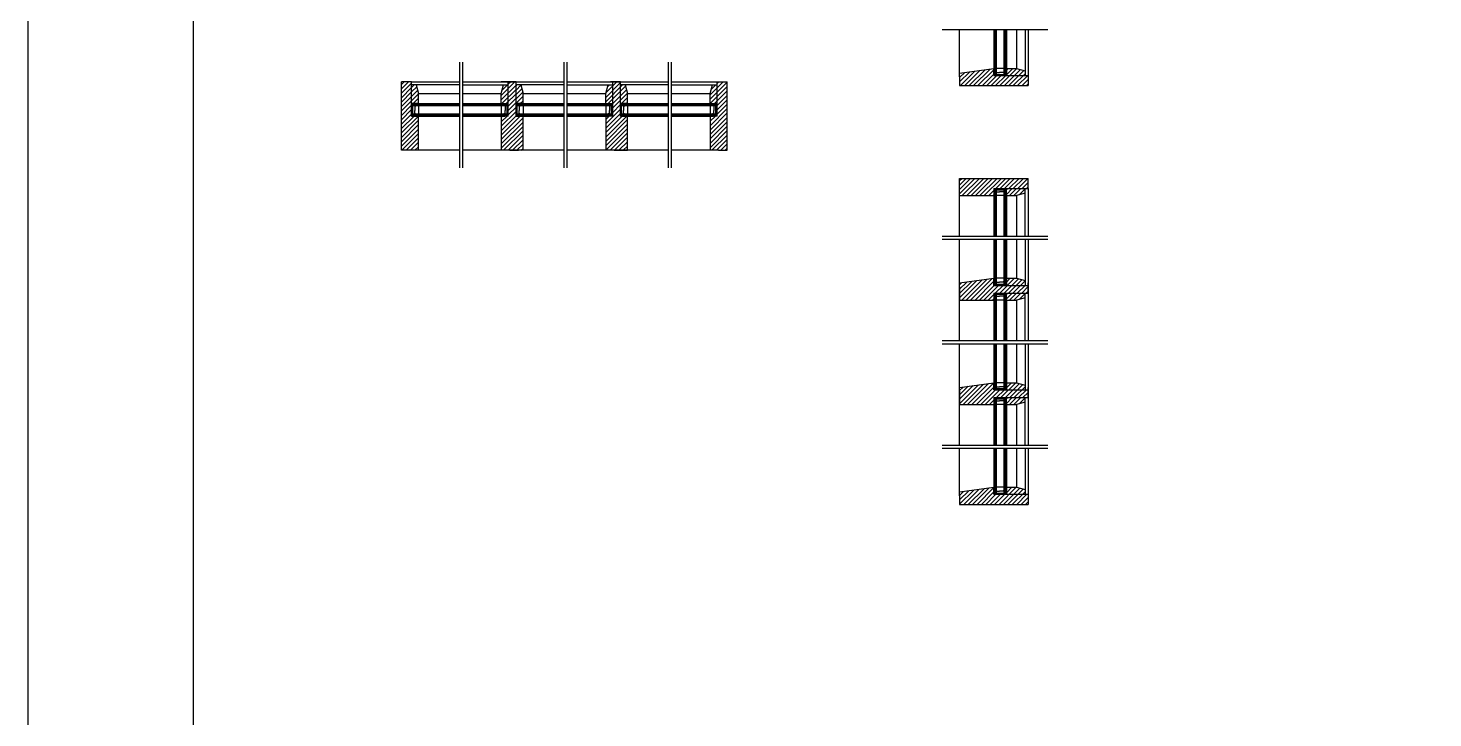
# Model space of a CAD drawing. Header units: inches. Extents: x 1985 to 11287, y 379 to 3234.
# Drawn here: x 8345 to 8457.7, y 948.5 to 1003.9 of the extents above; entities that cross this region are included whole.
import ezdxf

# ---------------------------------------------------------------- set-up
doc = ezdxf.new("R2010")
doc.units = ezdxf.units.IN
doc.header["$MEASUREMENT"] = 0
for name, color, linetype in [('glass 99', 6, 'CONTINUOUS'), ('glazing tape 99', 7, 'CONTINUOUS'), ('hatch 99', 1, 'CONTINUOUS'), ('separation 99', 3, 'CONTINUOUS'), ('wood detail 99', 7, 'CONTINUOUS')]:
    doc.layers.add(name, color=color, linetype=linetype)
pattern_1 = [(45, (8074.6241, 887.4128), (-0.1767767, 0.1767767), [])]
pattern_2 = [(45, (8074.6241, 871.44887), (-0.1767767, 0.1767767), [])]
pattern_3 = [(45, (8066.24304, 856.44748), (-0.1767767, 0.1767767), [])]

msp = doc.modelspace()

# ---------------------------------------------------------------- hatches: boundary and pattern name
at = {"layer": 'glazing tape 99'}
h = msp.add_hatch(color=7, dxfattribs=at)
h.paths.add_polyline_path([(8423.488349, 1000.575744), (8423.488349, 1000.612636), (8423.425849, 1000.612636), (8423.425849, 1000.112636), (8423.488349, 1000.112636)])
h.paths.add_polyline_path([(8422.550849, 1000.612636), (8422.488349, 1000.612636), (8422.488349, 1000.331326), (8422.488349, 1000.112636), (8422.550849, 1000.112636)])
h = msp.add_hatch(color=7, dxfattribs=at)
h.paths.add_polyline_path([(8375.817074, 997.798864), (8375.817074, 997.736364), (8376.317074, 997.736364), (8376.317074, 997.798864), (8376.280182, 997.798864)])
h.paths.add_polyline_path([(8375.817074, 996.861364), (8375.817074, 996.798864), (8376.317074, 996.798864), (8376.317074, 996.861364)])
h = msp.add_hatch(color=7, dxfattribs=at)
h.paths.add_polyline_path([(8382.985013, 997.798864), (8382.948121, 997.798864), (8382.948121, 997.736364), (8383.448121, 997.736364), (8383.448121, 997.798864)])
h.paths.add_polyline_path([(8382.948121, 996.861364), (8382.948121, 996.798864), (8383.22943, 996.798864), (8383.448121, 996.798864), (8383.448121, 996.861364)])
h = msp.add_hatch(color=7, dxfattribs=at)
h.paths.add_polyline_path([(8384.198121, 997.798864), (8384.198121, 997.736364), (8384.698121, 997.736364), (8384.698121, 997.798864), (8384.661229, 997.798864)])
h.paths.add_polyline_path([(8384.198121, 996.861364), (8384.198121, 996.798864), (8384.698121, 996.798864), (8384.698121, 996.861364)])
h = msp.add_hatch(color=7, dxfattribs=at)
h.paths.add_polyline_path([(8391.36606, 997.798864), (8391.329167, 997.798864), (8391.329167, 997.736364), (8391.829167, 997.736364), (8391.829167, 997.798864)])
h.paths.add_polyline_path([(8391.329167, 996.861364), (8391.329167, 996.798864), (8391.610477, 996.798864), (8391.829167, 996.798864), (8391.829167, 996.861364)])
h = msp.add_hatch(color=7, dxfattribs=at)
h.paths.add_polyline_path([(8392.579194, 997.798864), (8392.579194, 997.736364), (8393.079194, 997.736364), (8393.079194, 997.798864), (8393.042302, 997.798864)])
h.paths.add_polyline_path([(8392.579194, 996.861364), (8392.579194, 996.798864), (8393.079194, 996.798864), (8393.079194, 996.861364)])
h = msp.add_hatch(color=7, dxfattribs=at)
h.paths.add_polyline_path([(8399.747133, 997.798864), (8399.710241, 997.798864), (8399.710241, 997.736364), (8400.210241, 997.736364), (8400.210241, 997.798864)])
h.paths.add_polyline_path([(8399.710241, 996.861364), (8399.710241, 996.798864), (8399.99155, 996.798864), (8400.210241, 996.798864), (8400.210241, 996.861364)])
h = msp.add_hatch(color=7, dxfattribs=at)
h.paths.add_polyline_path([(8423.488349, 990.914423), (8423.425849, 990.914423), (8423.425849, 990.414423), (8423.488349, 990.414423), (8423.488349, 990.451315)])
h.paths.add_polyline_path([(8422.550849, 990.914423), (8422.488349, 990.914423), (8422.488349, 990.414423), (8422.550849, 990.414423)])
h = msp.add_hatch(color=7, dxfattribs=at)
h.paths.add_polyline_path([(8423.488349, 983.746484), (8423.488349, 983.783376), (8423.425849, 983.783376), (8423.425849, 983.283376), (8423.488349, 983.283376)])
h.paths.add_polyline_path([(8422.550849, 983.783376), (8422.488349, 983.783376), (8422.488349, 983.502067), (8422.488349, 983.283376), (8422.550849, 983.283376)])
h = msp.add_hatch(color=7, dxfattribs=at)
h.paths.add_polyline_path([(8423.488349, 982.533349), (8423.425849, 982.533349), (8423.425849, 982.033349), (8423.488349, 982.033349), (8423.488349, 982.070242)])
h.paths.add_polyline_path([(8422.550849, 982.533349), (8422.488349, 982.533349), (8422.488349, 982.033349), (8422.550849, 982.033349)])
h = msp.add_hatch(color=7, dxfattribs=at)
h.paths.add_polyline_path([(8423.488349, 975.365411), (8423.488349, 975.402303), (8423.425849, 975.402303), (8423.425849, 974.902303), (8423.488349, 974.902303)])
h.paths.add_polyline_path([(8422.550849, 975.402303), (8422.488349, 975.402303), (8422.488349, 975.120994), (8422.488349, 974.902303), (8422.550849, 974.902303)])
h = msp.add_hatch(color=7, dxfattribs=at)
h.paths.add_polyline_path([(8423.488349, 974.152276), (8423.425849, 974.152276), (8423.425849, 973.652276), (8423.488349, 973.652276), (8423.488349, 973.689168)])
h.paths.add_polyline_path([(8422.550849, 974.152276), (8422.488349, 974.152276), (8422.488349, 973.652276), (8422.550849, 973.652276)])
h = msp.add_hatch(color=7, dxfattribs=at)
h.paths.add_polyline_path([(8423.488349, 966.984337), (8423.488349, 967.02123), (8423.425849, 967.02123), (8423.425849, 966.52123), (8423.488349, 966.52123)])
h.paths.add_polyline_path([(8422.550849, 967.02123), (8422.488349, 967.02123), (8422.488349, 966.73992), (8422.488349, 966.52123), (8422.550849, 966.52123)])
at = {"layer": 'hatch 99'}
h = msp.add_hatch(dxfattribs=at)
h.set_pattern_fill('ANSI31', color=256, scale=2, style=0)
h.set_pattern_definition(pattern_1)
h.paths.add_polyline_path([(8422.488349, 1000.050144), (8422.488349, 1000.612636), (8419.738361, 1000.237609), (8419.738361, 999.934251), (8419.738361, 999.237609), (8425.238361, 999.237609), (8425.238361, 1000.050144), (8424.090161, 1000.050144)])
h.paths.add_polyline_path([(8424.988349, 1000.050144), (8424.988349, 1000.425144), (8424.30017, 1000.612636), (8423.488349, 1000.612636), (8423.488349, 1000.407854), (8423.488349, 1000.050144)], flags=16)
h = msp.add_hatch(dxfattribs=at)
h.set_pattern_fill('ANSI31', color=256, scale=2, style=0)
h.set_pattern_definition(pattern_3)
h.paths.add_polyline_path([(8376.317074, 996.798864), (8375.754582, 996.798864), (8375.754582, 999.548876), (8374.942074, 999.548876), (8374.942074, 994.048876), (8376.317074, 994.048876)])
h = msp.add_hatch(dxfattribs=at)
h.set_pattern_fill('ANSI31', color=256, scale=2, style=0)
h.set_pattern_definition(pattern_3)
h.paths.add_polyline_path([(8375.754582, 999.298864), (8375.754582, 997.798864), (8376.280182, 997.798864), (8376.317074, 997.798864), (8376.317074, 998.610685), (8376.129582, 999.298864)])
h = msp.add_hatch(dxfattribs=at)
h.set_pattern_fill('ANSI31', color=256, scale=2, style=0)
h.set_pattern_definition(pattern_1)
h.paths.add_polyline_path([(8382.948121, 997.798864), (8383.152902, 997.798864), (8383.510613, 997.798864), (8383.510613, 999.298864), (8383.135613, 999.298864), (8382.948121, 998.610685)], flags=17)
h.paths.add_polyline_path([(8384.135629, 999.548876), (8383.510613, 999.548876), (8383.510613, 998.400676), (8383.510613, 996.798864), (8382.948121, 996.798864), (8382.948121, 994.048876), (8383.626506, 994.048876), (8384.323147, 994.048876), (8384.698121, 994.048876), (8384.698121, 996.798864), (8384.135629, 996.798864)])
h = msp.add_hatch(dxfattribs=at)
h.set_pattern_fill('ANSI31', color=256, scale=2, style=0)
h.set_pattern_definition(pattern_2)
h.paths.add_polyline_path([(8384.135629, 999.298864), (8384.135629, 997.798864), (8384.661229, 997.798864), (8384.698121, 997.798864), (8384.698121, 998.610685), (8384.510629, 999.298864)])
h = msp.add_hatch(dxfattribs=at)
h.set_pattern_fill('ANSI31', color=256, scale=2, style=0)
h.set_pattern_definition(pattern_2)
h.paths.add_polyline_path([(8391.89166, 999.298864), (8391.51666, 999.298864), (8391.329167, 998.610685), (8391.329167, 997.798864), (8391.533949, 997.798864), (8391.89166, 997.798864)])
h.paths.add_polyline_path([(8392.516702, 999.548876), (8391.89166, 999.548876), (8391.89166, 998.400676), (8391.89166, 996.798864), (8391.329167, 996.798864), (8391.329167, 994.048876), (8392.007553, 994.048876), (8393.079194, 994.048876), (8393.079194, 996.798864), (8392.516702, 996.798864)])
h.paths.add_polyline_path([(8393.079194, 998.610685), (8392.891702, 999.298864), (8392.516702, 999.298864), (8392.516702, 997.798864), (8393.042302, 997.798864), (8393.079194, 997.798864)], flags=17)
h = msp.add_hatch(dxfattribs=at)
h.set_pattern_fill('ANSI31', color=256, scale=2, style=0)
h.set_pattern_definition([(45, (8083.00516, 856.44748), (-0.1767767, 0.1767767), [])])
h.paths.add_polyline_path([(8399.710241, 998.610685), (8399.710241, 997.798864), (8399.915022, 997.798864), (8400.272733, 997.798864), (8400.272733, 999.298864), (8399.897733, 999.298864)], flags=17)
h.paths.add_polyline_path([(8401.085267, 999.548876), (8400.272733, 999.548876), (8400.272733, 998.400676), (8400.272733, 996.798864), (8399.710241, 996.798864), (8399.710241, 994.048876), (8400.388626, 994.048876), (8401.085267, 994.048876)])
h = msp.add_hatch(dxfattribs=at)
h.set_pattern_fill('ANSI31', color=256, scale=2, style=0)
h.set_pattern_definition([(45, (8056.90585, 844.80695), (-0.1767767, 0.1767767), [])])
h.paths.add_polyline_path([(8422.488349, 990.414423), (8422.488349, 990.976915), (8425.238361, 990.976915), (8425.238361, 991.789423), (8419.738361, 991.789423), (8419.738361, 990.414423)])
h = msp.add_hatch(dxfattribs=at)
h.set_pattern_fill('ANSI31', color=256, scale=2, style=0)
h.set_pattern_definition([(45, (8755.11508, 1518.01124), (-0.1767767, 0.1767767), [])])
h.paths.add_polyline_path([(8424.988349, 990.976915), (8423.488349, 990.976915), (8423.488349, 990.451315), (8423.488349, 990.414423), (8424.30017, 990.414423), (8424.988349, 990.601915)])
h = msp.add_hatch(dxfattribs=at)
h.set_pattern_fill('ANSI31', color=256, scale=2, style=0)
h.set_pattern_definition(pattern_1)
h.paths.add_polyline_path([(8422.488349, 983.220884), (8422.488349, 983.783376), (8419.738361, 983.408349), (8419.738361, 982.033349), (8422.488349, 982.033349), (8422.488349, 982.595842), (8425.238361, 982.595842), (8425.238361, 983.220884), (8424.090161, 983.220884)])
h.paths.add_polyline_path([(8424.988349, 983.220884), (8424.988349, 983.595884), (8424.30017, 983.783376), (8423.488349, 983.783376), (8423.488349, 983.578594), (8423.488349, 983.220884)], flags=16)
h = msp.add_hatch(dxfattribs=at)
h.set_pattern_fill('ANSI31', color=256, scale=2, style=0)
h.set_pattern_definition([(45, (8755.11508, 1509.63016), (-0.1767767, 0.1767767), [])])
h.paths.add_polyline_path([(8424.988349, 982.595842), (8423.488349, 982.595842), (8423.488349, 982.070242), (8423.488349, 982.033349), (8424.30017, 982.033349), (8424.988349, 982.220842)])
h = msp.add_hatch(dxfattribs=at)
h.set_pattern_fill('ANSI31', color=256, scale=2, style=0)
h.set_pattern_definition(pattern_1)
h.paths.add_polyline_path([(8422.488349, 974.839811), (8422.488349, 975.402303), (8419.738361, 975.027276), (8419.738361, 973.652276), (8422.488349, 973.652276), (8422.488349, 974.214768), (8425.238361, 974.214768), (8425.238361, 974.839811), (8424.090161, 974.839811)])
h.paths.add_polyline_path([(8424.988349, 974.839811), (8424.988349, 975.214811), (8424.30017, 975.402303), (8423.488349, 975.402303), (8423.488349, 975.197521), (8423.488349, 974.839811)], flags=16)
h = msp.add_hatch(dxfattribs=at)
h.set_pattern_fill('ANSI31', color=256, scale=2, style=0)
h.set_pattern_definition([(45, (8755.11508, 1501.2491), (-0.1767767, 0.1767767), [])])
h.paths.add_polyline_path([(8424.988349, 974.214768), (8423.488349, 974.214768), (8423.488349, 973.689168), (8423.488349, 973.652276), (8424.30017, 973.652276), (8424.988349, 973.839768)])
h = msp.add_hatch(dxfattribs=at)
h.set_pattern_fill('ANSI31', color=256, scale=2, style=0)
h.set_pattern_definition([(45, (8056.90585, 828.0448), (-0.1767767, 0.1767767), [])])
h.paths.add_polyline_path([(8425.238361, 966.458737), (8424.090161, 966.458737), (8422.488349, 966.458737), (8422.488349, 967.02123), (8419.738361, 966.646203), (8419.738361, 966.342844), (8419.738361, 965.646203), (8425.238361, 965.646203)])
h.paths.add_polyline_path([(8424.988349, 966.833737), (8424.30017, 967.02123), (8423.488349, 967.02123), (8423.488349, 966.816448), (8423.488349, 966.458737), (8424.988349, 966.458737)], flags=17)

# ---------------------------------------------------------------- linework, layer by layer
at = {"layer": 'glass 99', "color": 6}
for p, q in [((8422.550849, 1003.726069), (8422.550849, 1000.336109)), ((8422.675849, 1003.726069), (8422.675849, 1000.143844)), ((8423.300849, 1000.143844), (8423.300849, 1003.726069)), ((8423.425849, 1000.112636), (8423.425849, 1003.726069)), ((8422.550849, 1000.143844), (8423.425849, 1000.143844)), ((8423.300849, 1000.612636), (8422.675849, 1000.612636)), ((8422.705841, 1000.300163), (8422.675849, 1000.393546)), ((8422.705841, 1000.300163), (8422.925849, 1000.300163)), ((8423.270858, 1000.300163), (8422.925849, 1000.300163)), ((8423.270858, 1000.300163), (8423.300849, 1000.393546)), ((8379.584687, 997.736364), (8375.817074, 997.736364)), ((8375.817074, 996.861364), (8379.584687, 996.861364)), ((8375.848282, 996.861364), (8375.848282, 997.736364)), ((8379.584687, 997.611364), (8375.848282, 997.611364)), ((8375.848282, 996.986364), (8379.584687, 996.986364)), ((8376.004602, 997.581373), (8376.097984, 997.611364)), ((8376.004602, 997.581373), (8376.004602, 997.236364)), ((8376.004602, 997.016355), (8376.004602, 997.236364)), ((8376.004602, 997.016355), (8376.097984, 996.986364)), ((8376.317074, 997.611364), (8376.317074, 996.986364)), ((8383.448121, 997.736364), (8379.834687, 997.736364)), ((8383.416913, 997.611364), (8379.834687, 997.611364)), ((8379.834687, 996.986364), (8383.416913, 996.986364)), ((8379.834687, 996.861364), (8383.224647, 996.861364)), ((8382.948121, 997.611364), (8382.948121, 996.986364)), ((8383.260593, 997.581373), (8383.16721, 997.611364)), ((8383.260593, 997.016355), (8383.16721, 996.986364)), ((8383.260593, 997.581373), (8383.260593, 997.236364)), ((8383.260593, 997.016355), (8383.260593, 997.236364)), ((8383.416913, 996.861364), (8383.416913, 997.736364)), ((8387.965734, 997.736364), (8384.198121, 997.736364)), ((8384.198121, 996.861364), (8387.965734, 996.861364)), ((8384.229329, 996.861364), (8384.229329, 997.736364)), ((8387.965734, 997.611364), (8384.229329, 997.611364)), ((8384.229329, 996.986364), (8387.965734, 996.986364)), ((8384.385648, 997.581373), (8384.479031, 997.611364)), ((8384.385648, 997.581373), (8384.385648, 997.236364)), ((8384.385648, 997.016355), (8384.385648, 997.236364)), ((8384.385648, 997.016355), (8384.479031, 996.986364)), ((8384.698121, 997.611364), (8384.698121, 996.986364)), ((8391.829167, 997.736364), (8388.215734, 997.736364)), ((8391.79796, 997.611364), (8388.215734, 997.611364)), ((8388.215734, 996.986364), (8391.79796, 996.986364)), ((8388.215734, 996.861364), (8391.605694, 996.861364)), ((8391.329167, 997.611364), (8391.329167, 996.986364)), ((8391.64164, 997.581373), (8391.548257, 997.611364)), ((8391.64164, 997.016355), (8391.548257, 996.986364)), ((8391.64164, 997.581373), (8391.64164, 997.236364)), ((8391.64164, 997.016355), (8391.64164, 997.236364)), ((8391.79796, 996.861364), (8391.79796, 997.736364)), ((8396.346807, 997.736364), (8392.579194, 997.736364)), ((8392.579194, 996.861364), (8396.346807, 996.861364)), ((8392.610402, 996.861364), (8392.610402, 997.736364)), ((8396.346807, 997.611364), (8392.610402, 997.611364)), ((8392.610402, 996.986364), (8396.346807, 996.986364)), ((8392.766722, 997.581373), (8392.860104, 997.611364)), ((8392.766722, 997.581373), (8392.766722, 997.236364)), ((8392.766722, 997.016355), (8392.766722, 997.236364)), ((8392.766722, 997.016355), (8392.860104, 996.986364)), ((8393.079194, 997.611364), (8393.079194, 996.986364)), ((8400.210241, 997.736364), (8396.596807, 997.736364)), ((8400.179033, 997.611364), (8396.596807, 997.611364)), ((8396.596807, 996.986364), (8400.179033, 996.986364)), ((8396.596807, 996.861364), (8399.986767, 996.861364)), ((8399.710241, 997.611364), (8399.710241, 996.986364)), ((8400.022713, 997.581373), (8399.92933, 997.611364)), ((8400.022713, 997.016355), (8399.92933, 996.986364)), ((8400.022713, 997.581373), (8400.022713, 997.236364)), ((8400.022713, 997.016355), (8400.022713, 997.236364)), ((8400.179033, 996.861364), (8400.179033, 997.736364)), ((8422.550849, 990.914423), (8422.550849, 987.146809)), ((8422.550849, 990.883215), (8423.425849, 990.883215)), ((8422.675849, 990.883215), (8422.675849, 987.146809)), ((8422.705841, 990.726895), (8422.675849, 990.633512)), ((8423.300849, 990.414423), (8422.675849, 990.414423)), ((8422.705841, 990.726895), (8422.925849, 990.726895)), ((8423.270858, 990.726895), (8422.925849, 990.726895)), ((8423.270858, 990.726895), (8423.300849, 990.633512)), ((8423.300849, 987.146809), (8423.300849, 990.883215)), ((8423.425849, 987.146809), (8423.425849, 990.914423)), ((8422.550849, 986.896809), (8422.550849, 983.50685)), ((8422.675849, 986.896809), (8422.675849, 983.314584)), ((8423.300849, 983.314584), (8423.300849, 986.896809)), ((8423.425849, 983.283376), (8423.425849, 986.896809)), ((8422.550849, 983.314584), (8423.425849, 983.314584)), ((8423.300849, 983.783376), (8422.675849, 983.783376)), ((8422.705841, 983.470904), (8422.675849, 983.564286)), ((8422.705841, 983.470904), (8422.925849, 983.470904)), ((8423.270858, 983.470904), (8422.925849, 983.470904)), ((8423.270858, 983.470904), (8423.300849, 983.564286)), ((8422.550849, 982.533349), (8422.550849, 978.765736)), ((8422.550849, 982.502142), (8423.425849, 982.502142)), ((8422.675849, 982.502142), (8422.675849, 978.765736)), ((8422.705841, 982.345822), (8422.675849, 982.252439)), ((8422.705841, 982.345822), (8422.925849, 982.345822)), ((8423.270858, 982.345822), (8422.925849, 982.345822)), ((8423.270858, 982.345822), (8423.300849, 982.252439)), ((8423.300849, 978.765736), (8423.300849, 982.502142)), ((8423.425849, 978.765736), (8423.425849, 982.533349)), ((8423.300849, 982.033349), (8422.675849, 982.033349)), ((8422.550849, 978.515736), (8422.550849, 975.125777)), ((8422.675849, 978.515736), (8422.675849, 974.933511)), ((8423.300849, 974.933511), (8423.300849, 978.515736)), ((8423.425849, 974.902303), (8423.425849, 978.515736)), ((8423.300849, 975.402303), (8422.675849, 975.402303)), ((8422.550849, 974.933511), (8423.425849, 974.933511)), ((8422.705841, 975.08983), (8422.675849, 975.183213)), ((8422.705841, 975.08983), (8422.925849, 975.08983)), ((8423.270858, 975.08983), (8422.925849, 975.08983)), ((8423.270858, 975.08983), (8423.300849, 975.183213)), ((8422.550849, 974.152276), (8422.550849, 970.384663)), ((8422.550849, 974.121068), (8423.425849, 974.121068)), ((8422.675849, 974.121068), (8422.675849, 970.384663)), ((8422.705841, 973.964749), (8422.675849, 973.871366)), ((8423.300849, 973.652276), (8422.675849, 973.652276)), ((8422.705841, 973.964749), (8422.925849, 973.964749)), ((8423.270858, 973.964749), (8422.925849, 973.964749)), ((8423.270858, 973.964749), (8423.300849, 973.871366)), ((8423.300849, 970.384663), (8423.300849, 974.121068)), ((8423.425849, 970.384663), (8423.425849, 974.152276)), ((8422.550849, 970.134663), (8422.550849, 966.744703)), ((8422.675849, 970.134663), (8422.675849, 966.552437)), ((8423.300849, 966.552437), (8423.300849, 970.134663)), ((8423.425849, 966.52123), (8423.425849, 970.134663)), ((8422.550849, 966.552437), (8423.425849, 966.552437)), ((8423.300849, 967.02123), (8422.675849, 967.02123)), ((8422.705841, 966.708757), (8422.675849, 966.80214)), ((8422.705841, 966.708757), (8422.925849, 966.708757)), ((8423.270858, 966.708757), (8422.925849, 966.708757)), ((8423.270858, 966.708757), (8423.300849, 966.80214))]:
    msp.add_line(p, q, dxfattribs=at)
at = {"layer": 'glazing tape 99'}
for p, q in [((8422.488349, 1000.612636), (8422.550849, 1000.612636)), ((8422.488349, 1000.112636), (8422.550849, 1000.112636)), ((8422.550849, 1000.611458), (8422.550849, 1000.112636)), ((8423.425849, 1000.612636), (8423.488349, 1000.612636)), ((8423.425849, 1000.612636), (8423.425849, 1000.112636)), ((8375.817074, 997.736364), (8376.317074, 997.736364)), ((8376.315896, 996.861364), (8375.817074, 996.861364)), ((8375.817074, 996.798864), (8375.817074, 996.861364)), ((8376.317074, 996.798864), (8376.317074, 996.861364)), ((8382.948121, 997.736364), (8382.948121, 997.798864)), ((8382.948121, 997.736364), (8383.448121, 997.736364)), ((8382.948121, 996.798864), (8382.948121, 996.861364)), ((8382.949299, 996.861364), (8383.448121, 996.861364)), ((8383.448121, 996.798864), (8383.448121, 996.861364)), ((8384.198121, 997.736364), (8384.698121, 997.736364)), ((8384.696943, 996.861364), (8384.198121, 996.861364)), ((8384.198121, 996.798864), (8384.198121, 996.861364)), ((8384.698121, 996.798864), (8384.698121, 996.861364)), ((8391.329167, 997.736364), (8391.329167, 997.798864)), ((8391.329167, 997.736364), (8391.829167, 997.736364)), ((8391.329167, 996.798864), (8391.329167, 996.861364)), ((8391.330345, 996.861364), (8391.829167, 996.861364)), ((8391.829167, 996.798864), (8391.829167, 996.861364)), ((8392.579194, 997.736364), (8393.079194, 997.736364)), ((8393.078016, 996.861364), (8392.579194, 996.861364)), ((8392.579194, 996.798864), (8392.579194, 996.861364)), ((8393.079194, 996.798864), (8393.079194, 996.861364)), ((8399.710241, 997.736364), (8399.710241, 997.798864)), ((8399.710241, 997.736364), (8400.210241, 997.736364)), ((8399.710241, 996.798864), (8399.710241, 996.861364)), ((8399.711418, 996.861364), (8400.210241, 996.861364)), ((8400.210241, 996.798864), (8400.210241, 996.861364)), ((8422.488349, 990.914423), (8422.550849, 990.914423)), ((8422.488349, 990.414423), (8422.550849, 990.414423)), ((8422.550849, 990.415601), (8422.550849, 990.914423)), ((8423.425849, 990.914423), (8423.425849, 990.414423)), ((8422.488349, 983.783376), (8422.550849, 983.783376)), ((8422.488349, 983.283376), (8422.550849, 983.283376)), ((8422.550849, 983.782198), (8422.550849, 983.283376)), ((8423.425849, 983.783376), (8423.488349, 983.783376)), ((8423.425849, 983.783376), (8423.425849, 983.283376)), ((8422.488349, 982.533349), (8422.550849, 982.533349)), ((8422.550849, 982.034527), (8422.550849, 982.533349)), ((8423.425849, 982.533349), (8423.425849, 982.033349)), ((8422.488349, 982.033349), (8422.550849, 982.033349)), ((8422.488349, 975.402303), (8422.550849, 975.402303)), ((8422.550849, 975.401125), (8422.550849, 974.902303)), ((8423.425849, 975.402303), (8423.488349, 975.402303)), ((8423.425849, 975.402303), (8423.425849, 974.902303)), ((8422.488349, 974.902303), (8422.550849, 974.902303)), ((8422.488349, 974.152276), (8422.550849, 974.152276)), ((8422.488349, 973.652276), (8422.550849, 973.652276)), ((8422.550849, 973.653454), (8422.550849, 974.152276)), ((8423.425849, 974.152276), (8423.425849, 973.652276)), ((8422.488349, 967.02123), (8422.550849, 967.02123)), ((8422.488349, 966.52123), (8422.550849, 966.52123)), ((8422.550849, 967.020052), (8422.550849, 966.52123)), ((8423.425849, 967.02123), (8423.488349, 967.02123)), ((8423.425849, 967.02123), (8423.425849, 966.52123))]:
    msp.add_line(p, q, dxfattribs=at)
at = {"layer": 'glazing tape 99', "color": 0}
for p, q in [((8422.550849, 1000.112636), (8422.550849, 1000.612636)), ((8375.817074, 996.861364), (8376.317074, 996.861364)), ((8383.448121, 996.861364), (8382.948121, 996.861364)), ((8384.198121, 996.861364), (8384.698121, 996.861364)), ((8391.829167, 996.861364), (8391.329167, 996.861364)), ((8392.579194, 996.861364), (8393.079194, 996.861364)), ((8400.210241, 996.861364), (8399.710241, 996.861364)), ((8422.550849, 990.914423), (8422.550849, 990.414423)), ((8422.550849, 983.283376), (8422.550849, 983.783376)), ((8422.550849, 982.533349), (8422.550849, 982.033349)), ((8422.550849, 974.902303), (8422.550849, 975.402303)), ((8422.550849, 974.152276), (8422.550849, 973.652276)), ((8422.550849, 966.52123), (8422.550849, 967.02123))]:
    msp.add_line(p, q, dxfattribs=at)
at = {"layer": 'glazing tape 99', "color": 7}
for p, q in [((8423.425849, 1000.112636), (8423.488349, 1000.112636)), ((8375.817074, 997.736364), (8375.817074, 997.798864)), ((8376.317074, 997.736364), (8376.317074, 997.798864)), ((8383.448121, 997.736364), (8383.448121, 997.798864)), ((8384.198121, 997.736364), (8384.198121, 997.798864)), ((8384.698121, 997.736364), (8384.698121, 997.798864)), ((8391.829167, 997.736364), (8391.829167, 997.798864)), ((8392.579194, 997.736364), (8392.579194, 997.798864)), ((8393.079194, 997.736364), (8393.079194, 997.798864)), ((8400.210241, 997.736364), (8400.210241, 997.798864)), ((8423.425849, 990.914423), (8423.488349, 990.914423)), ((8423.425849, 990.414423), (8423.488349, 990.414423)), ((8423.425849, 983.283376), (8423.488349, 983.283376)), ((8423.425849, 982.533349), (8423.488349, 982.533349)), ((8423.425849, 982.033349), (8423.488349, 982.033349)), ((8423.425849, 974.902303), (8423.488349, 974.902303)), ((8423.425849, 974.152276), (8423.488349, 974.152276)), ((8423.425849, 973.652276), (8423.488349, 973.652276)), ((8423.425849, 966.52123), (8423.488349, 966.52123))]:
    msp.add_line(p, q, dxfattribs=at)
at = {"layer": 'separation 99'}
for points in [[(8344.972815, 1169.70626), (8788.245413, 1169.70626), (8788.245413, 761.396953), (8344.972815, 761.396953)], [(8358.251435, 1078.231031), (8775.306629, 1078.231031), (8775.306629, 770.769605), (8358.251435, 770.769605)]]:
    msp.add_lwpolyline(points, close=True, dxfattribs=at)
at = {"layer": 'wood detail 99'}
for p, q in [((8426.821608, 1003.726069), (8418.339871, 1003.726069)), ((8419.738361, 999.934251), (8419.738361, 1003.726069)), ((8425.238361, 1003.726069), (8425.238361, 1000.050144)), ((8379.584687, 1001.132122), (8379.584687, 992.650386)), ((8379.834687, 1001.132122), (8379.834687, 992.650386)), ((8387.965734, 1001.132122), (8387.965734, 992.650386)), ((8388.215734, 1001.132122), (8388.215734, 992.650386)), ((8396.346807, 1001.132122), (8396.346807, 992.650386)), ((8396.596807, 1001.132122), (8396.596807, 992.650386)), ((8419.738361, 1000.237609), (8422.488349, 1000.612636)), ((8422.488349, 1000.050144), (8422.488349, 1000.612636)), ((8375.754582, 999.548876), (8379.584687, 999.548876)), ((8379.834687, 999.548876), (8383.510613, 999.548876)), ((8383.510613, 999.548876), (8384.323147, 999.548876)), ((8383.510613, 998.400676), (8383.510613, 999.548876)), ((8384.135629, 999.548876), (8387.965734, 999.548876)), ((8388.215734, 999.548876), (8391.89166, 999.548876)), ((8391.89166, 999.548876), (8393.079194, 999.548876)), ((8391.89166, 998.400676), (8391.89166, 999.548876)), ((8392.516702, 999.548876), (8396.346807, 999.548876)), ((8396.596807, 999.548876), (8400.272733, 999.548876)), ((8400.272733, 999.548876), (8401.085267, 999.548876)), ((8400.272733, 998.400676), (8400.272733, 999.548876)), ((8419.738361, 999.934251), (8419.738361, 999.237609)), ((8424.090161, 1000.050144), (8425.238361, 1000.050144)), ((8425.238361, 1000.050144), (8425.238361, 999.237609)), ((8375.754582, 996.798864), (8376.317074, 996.798864)), ((8383.510613, 996.798864), (8382.948121, 996.798864)), ((8382.948121, 996.798864), (8382.948121, 994.048876)), ((8384.135629, 996.798864), (8384.698121, 996.798864)), ((8391.89166, 996.798864), (8391.329167, 996.798864)), ((8391.329167, 996.798864), (8391.329167, 994.048876)), ((8392.516702, 996.798864), (8393.079194, 996.798864)), ((8400.272733, 996.798864), (8399.710241, 996.798864)), ((8399.710241, 996.798864), (8399.710241, 994.048876)), ((8383.626506, 994.048876), (8379.834687, 994.048876)), ((8383.626506, 994.048876), (8384.323147, 994.048876)), ((8392.007553, 994.048876), (8388.215734, 994.048876)), ((8392.007553, 994.048876), (8393.079194, 994.048876)), ((8400.388626, 994.048876), (8396.596807, 994.048876)), ((8400.388626, 994.048876), (8401.085267, 994.048876)), ((8422.488349, 990.976915), (8422.488349, 990.414423)), ((8425.238361, 990.976915), (8425.238361, 987.146809)), ((8426.821608, 987.146809), (8418.339871, 987.146809)), ((8426.821608, 986.896809), (8418.339871, 986.896809)), ((8419.738361, 983.104991), (8419.738361, 986.896809)), ((8425.238361, 986.896809), (8425.238361, 983.220884)), ((8419.738361, 983.408349), (8422.488349, 983.783376)), ((8422.488349, 983.220884), (8422.488349, 983.783376)), ((8424.090161, 983.220884), (8425.238361, 983.220884)), ((8425.238361, 983.220884), (8425.238361, 982.033349)), ((8419.738361, 983.104991), (8419.738361, 982.033349)), ((8422.488349, 982.595842), (8422.488349, 982.033349)), ((8425.238361, 982.595842), (8425.238361, 978.765736)), ((8426.821608, 978.765736), (8418.339871, 978.765736)), ((8426.821608, 978.515736), (8418.339871, 978.515736)), ((8419.738361, 974.723918), (8419.738361, 978.515736)), ((8425.238361, 978.515736), (8425.238361, 974.839811)), ((8419.738361, 975.027276), (8422.488349, 975.402303)), ((8422.488349, 974.839811), (8422.488349, 975.402303)), ((8419.738361, 974.723918), (8419.738361, 973.652276)), ((8422.488349, 974.214768), (8422.488349, 973.652276)), ((8424.090161, 974.839811), (8425.238361, 974.839811)), ((8425.238361, 974.839811), (8425.238361, 973.652276)), ((8425.238361, 974.214768), (8425.238361, 970.384663)), ((8426.821608, 970.384663), (8418.339871, 970.384663)), ((8426.821608, 970.134663), (8418.339871, 970.134663)), ((8419.738361, 966.342844), (8419.738361, 970.134663)), ((8425.238361, 970.134663), (8425.238361, 966.458737)), ((8419.738361, 966.646203), (8422.488349, 967.02123)), ((8419.738361, 966.342844), (8419.738361, 965.646203)), ((8422.488349, 966.458737), (8422.488349, 967.02123)), ((8424.090161, 966.458737), (8425.238361, 966.458737)), ((8425.238361, 966.458737), (8425.238361, 965.646203))]:
    msp.add_line(p, q, dxfattribs=at)
at = {"layer": 'wood detail 99', "color": 7}
for p, q in [((8422.488349, 1003.726069), (8422.488349, 1000.331326)), ((8423.488349, 1003.726069), (8423.488349, 1000.407854)), ((8424.30017, 1003.726069), (8424.30017, 1000.612636)), ((8424.988349, 1003.726069), (8424.988349, 1000.050144)), ((8423.488349, 1000.612636), (8424.30017, 1000.612636)), ((8423.488349, 1000.575744), (8423.488349, 1000.050144)), ((8424.30017, 1000.612636), (8424.988349, 1000.425144)), ((8379.584687, 999.298864), (8375.754582, 999.298864)), ((8376.129582, 999.298864), (8376.317074, 998.610685)), ((8379.834687, 999.298864), (8383.510613, 999.298864)), ((8382.948121, 998.610685), (8383.135613, 999.298864)), ((8387.965734, 999.298864), (8384.135629, 999.298864)), ((8384.510629, 999.298864), (8384.698121, 998.610685)), ((8388.215734, 999.298864), (8391.89166, 999.298864)), ((8391.329167, 998.610685), (8391.51666, 999.298864)), ((8396.346807, 999.298864), (8392.516702, 999.298864)), ((8392.891702, 999.298864), (8393.079194, 998.610685)), ((8396.596807, 999.298864), (8400.272733, 999.298864)), ((8399.710241, 998.610685), (8399.897733, 999.298864)), ((8376.317074, 997.798864), (8376.317074, 998.610685)), ((8376.317074, 998.610685), (8379.584687, 998.610685)), ((8379.834687, 998.610685), (8382.948121, 998.610685)), ((8382.948121, 997.798864), (8382.948121, 998.610685)), ((8384.698121, 997.798864), (8384.698121, 998.610685)), ((8384.698121, 998.610685), (8387.965734, 998.610685)), ((8388.215734, 998.610685), (8391.329167, 998.610685)), ((8391.329167, 997.798864), (8391.329167, 998.610685)), ((8393.079194, 997.798864), (8393.079194, 998.610685)), ((8393.079194, 998.610685), (8396.346807, 998.610685)), ((8396.596807, 998.610685), (8399.710241, 998.610685)), ((8399.710241, 997.798864), (8399.710241, 998.610685)), ((8376.280182, 997.798864), (8375.754582, 997.798864)), ((8376.280182, 997.798864), (8379.584687, 997.798864)), ((8376.317074, 996.798864), (8379.584687, 996.798864)), ((8379.834687, 997.798864), (8383.152902, 997.798864)), ((8379.834687, 996.798864), (8383.22943, 996.798864)), ((8382.985013, 997.798864), (8383.510613, 997.798864)), ((8384.661229, 997.798864), (8384.135629, 997.798864)), ((8384.661229, 997.798864), (8387.965734, 997.798864)), ((8384.698121, 996.798864), (8387.965734, 996.798864)), ((8388.215734, 997.798864), (8391.533949, 997.798864)), ((8388.215734, 996.798864), (8391.610477, 996.798864)), ((8391.36606, 997.798864), (8391.89166, 997.798864)), ((8393.042302, 997.798864), (8392.516702, 997.798864)), ((8393.042302, 997.798864), (8396.346807, 997.798864)), ((8393.079194, 996.798864), (8396.346807, 996.798864)), ((8396.596807, 997.798864), (8399.915022, 997.798864)), ((8396.596807, 996.798864), (8399.99155, 996.798864)), ((8399.747133, 997.798864), (8400.272733, 997.798864)), ((8422.488349, 990.414423), (8422.488349, 987.146809)), ((8423.488349, 990.451315), (8423.488349, 990.976915)), ((8423.488349, 990.451315), (8423.488349, 987.146809)), ((8423.488349, 990.414423), (8424.30017, 990.414423)), ((8424.988349, 990.601915), (8424.30017, 990.414423)), ((8424.30017, 990.414423), (8424.30017, 987.146809)), ((8424.988349, 987.146809), (8424.988349, 990.976915)), ((8422.488349, 986.896809), (8422.488349, 983.502067)), ((8423.488349, 986.896809), (8423.488349, 983.578594)), ((8424.30017, 986.896809), (8424.30017, 983.783376)), ((8424.988349, 986.896809), (8424.988349, 983.220884)), ((8423.488349, 983.783376), (8424.30017, 983.783376)), ((8423.488349, 983.746484), (8423.488349, 983.220884)), ((8424.30017, 983.783376), (8424.988349, 983.595884)), ((8423.488349, 982.070242), (8423.488349, 982.595842)), ((8423.488349, 982.070242), (8423.488349, 978.765736)), ((8424.988349, 982.220842), (8424.30017, 982.033349)), ((8424.988349, 978.765736), (8424.988349, 982.595842)), ((8422.488349, 982.033349), (8422.488349, 978.765736)), ((8423.488349, 982.033349), (8424.30017, 982.033349)), ((8424.30017, 982.033349), (8424.30017, 978.765736)), ((8422.488349, 978.515736), (8422.488349, 975.120994)), ((8423.488349, 978.515736), (8423.488349, 975.197521)), ((8424.30017, 978.515736), (8424.30017, 975.402303)), ((8424.988349, 978.515736), (8424.988349, 974.839811)), ((8423.488349, 975.402303), (8424.30017, 975.402303)), ((8423.488349, 975.365411), (8423.488349, 974.839811)), ((8424.30017, 975.402303), (8424.988349, 975.214811)), ((8423.488349, 973.689168), (8423.488349, 974.214768)), ((8424.988349, 970.384663), (8424.988349, 974.214768)), ((8422.488349, 973.652276), (8422.488349, 970.384663)), ((8423.488349, 973.689168), (8423.488349, 970.384663)), ((8423.488349, 973.652276), (8424.30017, 973.652276)), ((8424.988349, 973.839768), (8424.30017, 973.652276)), ((8424.30017, 973.652276), (8424.30017, 970.384663)), ((8422.488349, 970.134663), (8422.488349, 966.73992)), ((8423.488349, 970.134663), (8423.488349, 966.816448)), ((8424.30017, 970.134663), (8424.30017, 967.02123)), ((8424.988349, 970.134663), (8424.988349, 966.458737)), ((8423.488349, 967.02123), (8424.30017, 967.02123)), ((8423.488349, 966.984337), (8423.488349, 966.458737)), ((8424.30017, 967.02123), (8424.988349, 966.833737))]:
    msp.add_line(p, q, dxfattribs=at)
at = {"layer": 'wood detail 99', "color": 0}
for p, q in [((8374.942074, 994.048876), (8374.942074, 999.548876)), ((8375.754582, 999.548876), (8374.942074, 999.548876)), ((8375.639165, 999.548876), (8375.166474, 999.548876)), ((8375.754582, 996.798864), (8375.754582, 999.548876)), ((8384.135629, 999.548876), (8382.948121, 999.548876)), ((8384.020212, 999.548876), (8383.172521, 999.548876)), ((8383.510613, 996.798864), (8383.510613, 999.548876)), ((8384.135629, 996.798864), (8384.135629, 999.548876)), ((8392.516702, 999.548876), (8391.704194, 999.548876)), ((8391.89166, 996.798864), (8391.89166, 999.548876)), ((8392.401285, 999.548876), (8391.928594, 999.548876)), ((8392.516702, 996.798864), (8392.516702, 999.548876)), ((8400.272733, 996.798864), (8400.272733, 999.548876)), ((8401.085267, 994.048876), (8401.085267, 999.548876)), ((8419.738361, 999.237609), (8425.238361, 999.237609)), ((8422.488349, 1000.050144), (8425.238361, 1000.050144)), ((8376.317074, 994.048876), (8376.317074, 996.798864)), ((8384.698121, 994.048876), (8384.698121, 996.798864)), ((8393.079194, 994.048876), (8393.079194, 996.798864)), ((8379.584687, 994.048876), (8374.942074, 994.048876)), ((8387.965734, 994.048876), (8382.948121, 994.048876)), ((8396.346807, 994.048876), (8391.704194, 994.048876)), ((8419.738361, 991.789423), (8425.238361, 991.789423)), ((8419.738361, 987.146809), (8419.738361, 991.789423)), ((8425.238361, 990.976915), (8425.238361, 991.789423)), ((8425.238361, 991.092332), (8425.238361, 991.565023)), ((8419.738361, 990.414423), (8422.488349, 990.414423)), ((8422.488349, 990.976915), (8425.238361, 990.976915)), ((8419.738361, 978.765736), (8419.738361, 983.408349)), ((8422.488349, 983.220884), (8425.238361, 983.220884)), ((8425.238361, 982.595842), (8425.238361, 983.408349)), ((8425.238361, 982.711259), (8425.238361, 983.183949)), ((8422.488349, 982.595842), (8425.238361, 982.595842)), ((8419.738361, 982.033349), (8422.488349, 982.033349)), ((8419.738361, 970.384663), (8419.738361, 975.027276)), ((8422.488349, 974.839811), (8425.238361, 974.839811)), ((8422.488349, 974.214768), (8425.238361, 974.214768)), ((8425.238361, 974.214768), (8425.238361, 975.027276)), ((8425.238361, 974.330185), (8425.238361, 974.802876)), ((8419.738361, 973.652276), (8422.488349, 973.652276)), ((8422.488349, 966.458737), (8425.238361, 966.458737)), ((8419.738361, 965.646203), (8425.238361, 965.646203))]:
    msp.add_line(p, q, dxfattribs=at)

doc.saveas('drawing.dxf')
